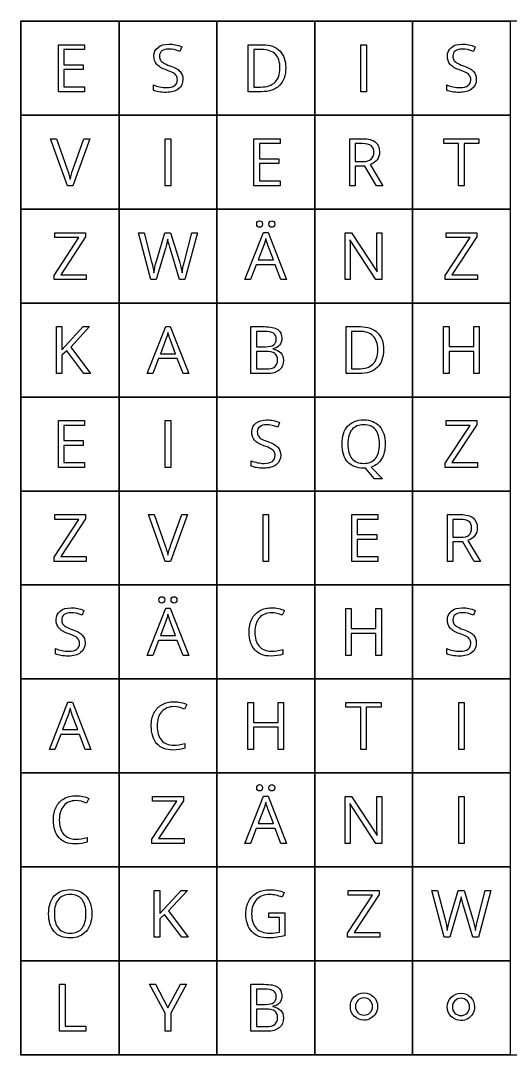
# Model space of a CAD drawing. Header units: millimetres. Extents: x 0 to 183, y 0 to 176.
# Drawn here: x 0 to 83.4, y 0 to 176.2 of the extents above; entities that cross this region are included whole.
import ezdxf

# ---------------------------------------------------------------- set-up
doc = ezdxf.new("R2010")
doc.units = ezdxf.units.MM
doc.layers.get('0').update_dxf_attribs({"linetype": 'CONTINUOUS'})

msp = doc.modelspace()

# ---------------------------------------------------------------- linework, layer by layer
at = {"color": 7}
for points in [[(0, 176.2), (183.460006, 176.2), (183.460006, 0.009995), (0, 0.009995)], [(10.871094, 164.100686), (6.415348, 164.100686), (6.415348, 172.093239), (10.871094, 172.093239), (10.871094, 171.267743), (7.344767, 171.267743), (7.344767, 168.692851), (10.657874, 168.692851), (10.657874, 167.872821), (7.344767, 167.872821), (7.344767, 164.931649), (10.871094, 164.931649)], [(57.948028, 164.100686), (57.948028, 172.093239), (58.877449, 172.093239), (58.877449, 164.100686)], [(44.163758, 168.140698)], [(45.147852, 168.173499)], [(27.62677, 166.227296)], [(77.606774, 166.227296)], [(24.628026, 148.101594), (24.628026, 156.094147), (25.557445, 156.094147), (25.557445, 148.101594)], [(44.191095, 148.101594), (39.73535, 148.101594), (39.73535, 156.094147), (44.191095, 156.094147), (44.191095, 155.268651), (40.664768, 155.268651), (40.664768, 152.693759), (43.977875, 152.693759), (43.977875, 151.873729), (40.664768, 151.873729), (40.664768, 148.932555), (44.191095, 148.932555)], [(75.531983, 148.101594), (74.602565, 148.101594), (74.602565, 155.268651), (72.071262, 155.268651), (72.071262, 156.094147), (78.063283, 156.094147), (78.063283, 155.268651), (75.531983, 155.268651)], [(40.197323, 141.565637)], [(42.280319, 141.565637)], [(11.177255, 132.102499), (5.682746, 132.102499), (5.682746, 132.829593), (9.925273, 139.258624), (5.813959, 139.258624), (5.813959, 140.095051), (11.056977, 140.095051), (11.056977, 139.36796), (6.814451, 132.944398), (11.177255, 132.944398)], [(44.330509, 132.102499), (43.335482, 134.644592), (40.13172, 134.644592), (39.147628, 132.102499), (38.207273, 132.102499), (41.3673, 140.127854), (42.149104, 140.127854), (45.29273, 132.102499)], [(77.81726, 132.102499), (72.322751, 132.102499), (72.322751, 132.829593), (76.565278, 139.258624), (72.453966, 139.258624), (72.453966, 140.095051), (77.696983, 140.095051), (77.696983, 139.36796), (73.454456, 132.944398), (77.81726, 132.944398)], [(11.866119, 116.103404), (10.772684, 116.103404), (7.858681, 119.979412), (7.022204, 119.235917), (7.022204, 116.103404), (6.092785, 116.103404), (6.092785, 124.095959), (7.022204, 124.095959), (7.022204, 120.132482), (10.646939, 124.095959), (11.745841, 124.095959), (8.531144, 120.624501)], [(27.670509, 116.103404), (26.675482, 118.645497), (23.471719, 118.645497), (22.487628, 116.103404), (21.547274, 116.103404), (24.7073, 124.128759), (25.489106, 124.128759), (28.632729, 116.103404)], [(78.107019, 116.103404), (77.177601, 116.103404), (77.177601, 119.864607), (72.967876, 119.864607), (72.967876, 116.103404), (72.038459, 116.103404), (72.038459, 124.095959), (72.967876, 124.095959), (72.967876, 120.695568), (77.177601, 120.695568), (77.177601, 124.095959), (78.107019, 124.095959)], [(60.823761, 120.143417)], [(61.807852, 120.176217)], [(10.871094, 100.104315), (6.415348, 100.104315), (6.415348, 108.096866), (10.871094, 108.096866), (10.871094, 107.271372), (7.344767, 107.271372), (7.344767, 104.696481), (10.657874, 104.696481), (10.657874, 103.87645), (7.344767, 103.87645), (7.344767, 100.935278), (10.871094, 100.935278)], [(24.628026, 100.104315), (24.628026, 108.096866), (25.557445, 108.096866), (25.557445, 100.104315)], [(77.81726, 100.104315), (72.322751, 100.104315), (72.322751, 100.831408), (76.565278, 107.260437), (72.453966, 107.260437), (72.453966, 108.096866), (77.696983, 108.096866), (77.696983, 107.369776), (73.454456, 100.946211), (77.81726, 100.946211)], [(55.717421, 104.111524)], [(62.086678, 104.11153)], [(44.286771, 102.230924)], [(11.177255, 84.10523), (5.682746, 84.10523), (5.682746, 84.832321), (9.925273, 91.261352), (5.813959, 91.261352), (5.813959, 92.097782), (11.056977, 92.097782), (11.056977, 91.370689), (6.814451, 84.947124), (11.177255, 84.947124)], [(41.288025, 84.10523), (41.288025, 92.097782), (42.217446, 92.097782), (42.217446, 84.10523)], [(60.851098, 84.10523), (56.39535, 84.10523), (56.39535, 92.097782), (60.851098, 92.097782), (60.851098, 91.272287), (57.324771, 91.272287), (57.324771, 88.697392), (60.637878, 88.697392), (60.637878, 87.877363), (57.324771, 87.877363), (57.324771, 84.936194), (60.851098, 84.936194)], [(23.537325, 77.569273)], [(25.620318, 77.569273)], [(27.670509, 68.106133), (26.675482, 70.648226), (23.471719, 70.648226), (22.487628, 68.106133), (21.547274, 68.106133), (24.7073, 76.131488), (25.489106, 76.131488), (28.632729, 68.106133)], [(61.447019, 68.106133), (60.517601, 68.106133), (60.517601, 71.867336), (56.307876, 71.867336), (56.307876, 68.106133), (55.378456, 68.106133), (55.378456, 76.098687), (56.307876, 76.098687), (56.307876, 72.698299), (60.517601, 72.698299), (60.517601, 76.098687), (61.447019, 76.098687)], [(42.739561, 75.382529)], [(10.966769, 70.232743)], [(77.606774, 70.232743)], [(11.010507, 52.107049), (10.015481, 54.649139), (6.811717, 54.649139), (5.827627, 52.107049), (4.887273, 52.107049), (8.047299, 60.132403), (8.829105, 60.132403), (11.972729, 52.107049)], [(44.787018, 52.107049), (43.857598, 52.107049), (43.857598, 55.868249), (39.647876, 55.868249), (39.647876, 52.107049), (38.718456, 52.107049), (38.718456, 60.0996), (39.647876, 60.0996), (39.647876, 56.699212), (43.857598, 56.699212), (43.857598, 60.0996), (44.787018, 60.0996)], [(58.87198, 52.107049), (57.942562, 52.107049), (57.942562, 59.274106), (55.411262, 59.274106), (55.411262, 60.0996), (61.40328, 60.0996), (61.40328, 59.274106), (58.87198, 59.274106)], [(74.608031, 52.107049), (74.608031, 60.0996), (75.537449, 60.0996), (75.537449, 52.107049)], [(26.07956, 59.383442)], [(27.837257, 36.107954), (22.342748, 36.107954), (22.342748, 36.835045), (26.585272, 43.264076), (22.47396, 43.264076), (22.47396, 44.100505), (27.71698, 44.100505), (27.71698, 43.373412), (23.474452, 36.94985), (27.837257, 36.94985)], [(44.330509, 36.107954), (43.335482, 38.650044), (40.13172, 38.650044), (39.147628, 36.107954), (38.207273, 36.107954), (41.3673, 44.133309), (42.149104, 44.133309), (45.29273, 36.107954)], [(40.197323, 45.571094)], [(42.280319, 45.571094)], [(74.608031, 36.107954), (74.608031, 44.100505), (75.537449, 44.100505), (75.537449, 36.107954)], [(9.419559, 43.384347)], [(28.526121, 20.108851), (27.432685, 20.108851), (24.518682, 23.984856), (23.682205, 23.241364), (23.682205, 20.108851), (22.752786, 20.108851), (22.752786, 28.101405), (23.682205, 28.101405), (23.682205, 24.137931), (27.306939, 28.101405), (28.405841, 28.101405), (25.191145, 24.629945)], [(61.157257, 20.108851), (55.662748, 20.108851), (55.662748, 20.835944), (59.905276, 27.264975), (55.793963, 27.264975), (55.793963, 28.101405), (61.036981, 28.101405), (61.036981, 27.374312), (56.794456, 20.95075), (61.157257, 20.95075)], [(5.737418, 24.116063)], [(12.106675, 24.116063)], [(6.6231, 4.109748), (6.6231, 12.102303), (7.55252, 12.102303), (7.55252, 4.951644), (11.078846, 4.951644), (11.078846, 4.109748)], [(25.087268, 8.106025), (27.219466, 12.102303), (28.225425, 12.102303), (25.557445, 7.209461), (25.557445, 4.109748), (24.617091, 4.109748), (24.617091, 7.165725), (21.954578, 12.102303), (22.971473, 12.102303)], [(56.152612, 8.314871)], [(57.009255, 8.314871)], [(72.672296, 8.246609)], [(73.528939, 8.246609)]]:
    msp.add_lwpolyline(points, close=True, dxfattribs=at)
at = {"color": 1}
for points in [[(0.1, 176.100006), (16.76, 176.100006), (16.76, 160.100917), (0.1, 160.100917)], [(16.76, 176.100006), (33.42, 176.100006), (33.42, 160.100917), (16.76, 160.100917)], [(33.42, 176.100006), (50.08, 176.100006), (50.08, 160.100917), (33.42, 160.100917)], [(50.079997, 176.100006), (66.739998, 176.100006), (66.739998, 160.100917), (50.079997, 160.100917)], [(66.739998, 176.100006), (83.399998, 176.100006), (83.399998, 160.100917), (66.739998, 160.100917)], [(0.1, 160.100917), (16.76, 160.100917), (16.76, 144.101829), (0.1, 144.101829)], [(16.76, 160.100917), (33.42, 160.100917), (33.42, 144.101829), (16.76, 144.101829)], [(33.42, 160.100917), (50.08, 160.100917), (50.08, 144.101829), (33.42, 144.101829)], [(50.079997, 160.100917), (66.739998, 160.100917), (66.739998, 144.101829), (50.079997, 144.101829)], [(66.739998, 160.100917), (83.399998, 160.100917), (83.399998, 144.101829), (66.739998, 144.101829)], [(0.1, 144.101832), (16.76, 144.101832), (16.76, 128.102743), (0.1, 128.102743)], [(16.76, 144.101832), (33.42, 144.101832), (33.42, 128.102743), (16.76, 128.102743)], [(33.42, 144.101832), (50.08, 144.101832), (50.08, 128.102743), (33.42, 128.102743)], [(50.079997, 144.101832), (66.739998, 144.101832), (66.739998, 128.102743), (50.079997, 128.102743)], [(66.739998, 144.101832), (83.399998, 144.101832), (83.399998, 128.102743), (66.739998, 128.102743)], [(0.1, 128.102743), (16.76, 128.102743), (16.76, 112.103656), (0.1, 112.103656)], [(16.76, 128.102743), (33.42, 128.102743), (33.42, 112.103656), (16.76, 112.103656)], [(33.42, 128.102743), (50.08, 128.102743), (50.08, 112.103656), (33.42, 112.103656)], [(50.079997, 128.102743), (66.739998, 128.102743), (66.739998, 112.103656), (50.079997, 112.103656)], [(66.739998, 128.102743), (83.399998, 128.102743), (83.399998, 112.103656), (66.739998, 112.103656)], [(0.1, 112.103656), (16.76, 112.103656), (16.76, 96.104566), (0.1, 96.104566)], [(16.76, 112.103656), (33.42, 112.103656), (33.42, 96.104566), (16.76, 96.104566)], [(33.42, 112.103656), (50.08, 112.103656), (50.08, 96.104566), (33.42, 96.104566)], [(50.079997, 112.103656), (66.739998, 112.103656), (66.739998, 96.104566), (50.079997, 96.104566)], [(66.739998, 112.103656), (83.399998, 112.103656), (83.399998, 96.104566), (66.739998, 96.104566)], [(0.1, 96.104566), (16.76, 96.104566), (16.76, 80.105476), (0.1, 80.105476)], [(16.76, 96.104566), (33.42, 96.104566), (33.42, 80.105476), (16.76, 80.105476)], [(33.42, 96.104566), (50.08, 96.104566), (50.08, 80.105476), (33.42, 80.105476)], [(50.079997, 96.104566), (66.739998, 96.104566), (66.739998, 80.105476), (50.079997, 80.105476)], [(66.739998, 96.104566), (83.399998, 96.104566), (83.399998, 80.105476), (66.739998, 80.105476)], [(0.1, 80.105471), (16.76, 80.105471), (16.76, 64.106384), (0.1, 64.106384)], [(16.76, 80.105471), (33.42, 80.105471), (33.42, 64.106384), (16.76, 64.106384)], [(33.42, 80.105471), (50.08, 80.105471), (50.08, 64.106384), (33.42, 64.106384)], [(50.079997, 80.105471), (66.739998, 80.105471), (66.739998, 64.106384), (50.079997, 64.106384)], [(66.739998, 80.105471), (83.399998, 80.105471), (83.399998, 64.106384), (66.739998, 64.106384)], [(0.1, 64.10639), (16.76, 64.10639), (16.76, 48.107303), (0.1, 48.107303)], [(16.76, 64.10639), (33.42, 64.10639), (33.42, 48.107303), (16.76, 48.107303)], [(33.42, 64.10639), (50.08, 64.10639), (50.08, 48.107303), (33.42, 48.107303)], [(50.079997, 64.10639), (66.739998, 64.10639), (66.739998, 48.107303), (50.079997, 48.107303)], [(66.739998, 64.10639), (83.399998, 64.10639), (83.399998, 48.107303), (66.739998, 48.107303)], [(0.1, 48.107308), (16.76, 48.107308), (16.76, 32.108218), (0.1, 32.108218)], [(16.76, 48.107308), (33.42, 48.107308), (33.42, 32.108218), (16.76, 32.108218)], [(33.42, 48.107308), (50.08, 48.107308), (50.08, 32.108218), (33.42, 32.108218)], [(50.079997, 48.107308), (66.739998, 48.107308), (66.739998, 32.108218), (50.079997, 32.108218)], [(66.739998, 48.107308), (83.399998, 48.107308), (83.399998, 32.108218), (66.739998, 32.108218)], [(0.1, 32.108213), (16.76, 32.108213), (16.76, 16.109126), (0.1, 16.109126)], [(16.76, 32.108213), (33.42, 32.108213), (33.42, 16.109126), (16.76, 16.109126)], [(33.42, 32.108213), (50.08, 32.108213), (50.08, 16.109126), (33.42, 16.109126)], [(50.079997, 32.108213), (66.739998, 32.108213), (66.739998, 16.109126), (50.079997, 16.109126)], [(66.739998, 32.108213), (83.399998, 32.108213), (83.399998, 16.109126), (66.739998, 16.109126)], [(0.1, 16.109131), (16.76, 16.109131), (16.76, 0.110042), (0.1, 0.110042)], [(16.76, 16.109131), (33.42, 16.109131), (33.42, 0.110042), (16.76, 0.110042)], [(33.42, 16.109131), (50.08, 16.109131), (50.08, 0.110042), (33.42, 0.110042)], [(50.079997, 16.109131), (66.739998, 16.109131), (66.739998, 0.110042), (50.079997, 0.110042)], [(66.739998, 16.109131), (83.399998, 16.109131), (83.399998, 0.110042), (66.739998, 0.110042)]]:
    msp.add_lwpolyline(points, close=True, dxfattribs=at)
at = {"color": 7}
for points in [[(27.424483, 171.770695), (27.134725, 170.961599)], [(40.981865, 164.100686), (38.76766, 164.100686), (38.76766, 172.093239), (41.21695, 172.093239)], [(41.047472, 171.289611), (39.697078, 171.289611), (39.697078, 164.904315), (40.828783, 164.904315)], [(77.404489, 171.770695), (77.114731, 170.961599)], [(22.596971, 164.357629), (22.596971, 165.254194)], [(72.576976, 164.357629), (72.576976, 165.254194)], [(10.76175, 156.094147), (11.762243, 156.094147), (8.881043, 148.101594), (7.962558, 148.101594), (5.097759, 156.094147), (6.08185, 156.094147), (7.91882, 150.922495)], [(8.935714, 150.955296), (10.76175, 156.094147)], [(56.977605, 151.425446), (56.977605, 148.101594), (56.048188, 148.101594), (56.048188, 156.094147), (58.240523, 156.094147)], [(58.185852, 155.279584), (56.977605, 155.279584), (56.977605, 152.223608)], [(56.977605, 152.223608), (58.251455, 152.223608)], [(59.508906, 151.693323), (61.679373, 148.101594), (60.580471, 148.101594), (58.645092, 151.425446), (56.977605, 151.425446)], [(24.663562, 137.421756), (23.099951, 132.102499), (22.181466, 132.102499), (20.054736, 140.095051), (21.038827, 140.095051), (22.301744, 135.158476)], [(23.12182, 135.235012), (24.554219, 140.095051), (25.53831, 140.095051), (27.041782, 135.191277)], [(27.878259, 135.169409), (29.13571, 140.095051), (30.119799, 140.095051), (27.982135, 132.102499)], [(56.146597, 136.645461), (56.146597, 132.102499), (55.288246, 132.102499), (55.288246, 140.095051), (56.337946, 140.095051), (60.695282, 133.414547), (60.73902, 133.414547)], [(60.662479, 135.508353), (60.662479, 140.095051), (61.531759, 140.095051), (61.531759, 132.102499)], [(27.982135, 132.102499), (27.06365, 132.102499), (25.450835, 137.454557)], [(41.400103, 137.957509), (40.459747, 135.481022), (43.045721, 135.481022)], [(43.045721, 135.481022), (42.116304, 137.957509)], [(61.531759, 132.102499), (60.471129, 132.102499), (56.102856, 138.81034), (56.05912, 138.81034)], [(39.221434, 124.095959), (41.479377, 124.095959)], [(42.009692, 116.103404), (39.221434, 116.103404), (39.221434, 124.095959)], [(57.641868, 116.103404), (55.42766, 116.103404), (55.42766, 124.095959), (57.876953, 124.095959)], [(24.740103, 121.958416), (23.799749, 119.481927), (26.385722, 119.481927)], [(26.385722, 119.481927), (25.456303, 121.958416)], [(41.517649, 123.292329), (40.150854, 123.292329), (40.150854, 120.6737)], [(57.707472, 123.292329), (56.357081, 123.292329), (56.357081, 116.907034), (57.488786, 116.907034)], [(40.150854, 120.6737), (41.681662, 120.6737)], [(40.150854, 119.886475), (40.150854, 116.896101), (41.818343, 116.896101)], [(41.741802, 119.886475), (40.150854, 119.886475)], [(42.939113, 120.345691), (42.939113, 120.291023)], [(44.084483, 107.774324), (43.794725, 106.965225)], [(39.25697, 100.361257), (39.25697, 101.257824)], [(59.724859, 100.180851), (61.627435, 98.201847), (60.277044, 98.201847), (58.7189, 100.005911), (58.418206, 99.994984)], [(27.42175, 92.097782), (28.422243, 92.097782), (25.541044, 84.10523), (24.622559, 84.10523), (21.75776, 92.097782), (22.741851, 92.097782), (24.578821, 86.926128)], [(25.595715, 86.958931), (27.42175, 92.097782)], [(73.637606, 87.429082), (73.637606, 84.10523), (72.708185, 84.10523), (72.708185, 92.097782), (74.900523, 92.097782)], [(74.845852, 91.28322), (73.637606, 91.28322), (73.637606, 88.227243)], [(73.637606, 88.227243), (74.911458, 88.227243)], [(76.168909, 87.696957), (78.339376, 84.10523), (77.240474, 84.10523), (75.305095, 87.429082), (73.637606, 87.429082)], [(10.764483, 75.776142), (10.474723, 74.967049)], [(77.404489, 75.776142), (77.114731, 74.967049)], [(44.948298, 75.754274), (44.554661, 74.956113)], [(24.740103, 73.961142), (23.799749, 71.484656), (26.385722, 71.484656)], [(26.385722, 71.484656), (25.456303, 73.961142)], [(5.93697, 68.363075), (5.93697, 69.259642)], [(44.636669, 69.122972), (44.636669, 68.308409)], [(72.576976, 68.363075), (72.576976, 69.259642)], [(28.2883, 59.75519), (27.894661, 58.957026)], [(8.080102, 57.962058), (7.139748, 55.485569), (9.725721, 55.485569)], [(9.725721, 55.485569), (8.796301, 57.962058)], [(27.976669, 53.123885), (27.976669, 52.30932)], [(56.146597, 40.650916), (56.146597, 36.107954), (55.288246, 36.107954), (55.288246, 44.100505), (56.337946, 44.100505), (60.695282, 37.420001), (60.73902, 37.420001)], [(60.662479, 39.513811), (60.662479, 44.100505), (61.531759, 44.100505), (61.531759, 36.107954)], [(11.628297, 43.756095), (11.234661, 42.957934)], [(61.531759, 36.107954), (60.471129, 36.107954), (56.102856, 42.815792), (56.05912, 42.815792)], [(41.400103, 41.962963), (40.459747, 39.486474), (43.045721, 39.486474)], [(43.045721, 39.486474), (42.116304, 41.962963)], [(11.316668, 37.12479), (11.316668, 36.310228)], [(44.885427, 27.746059), (44.524591, 26.926031)], [(74.643567, 25.428108), (73.079954, 20.108851), (72.161471, 20.108851), (70.03474, 28.101405), (71.018831, 28.101405), (72.281748, 23.164828)], [(73.101824, 23.241364), (74.534223, 28.101405), (75.518314, 28.101405), (77.021788, 23.197628)], [(77.858265, 23.175761), (79.115714, 28.101405), (80.099805, 28.101405), (77.962141, 20.108851)], [(77.962141, 20.108851), (77.043656, 20.108851), (75.43084, 25.460909)], [(42.288518, 24.296469), (45.005704, 24.296469), (45.005704, 20.409529)], [(44.076284, 21.005415), (44.076284, 23.465506), (42.288518, 23.465506), (42.288518, 24.296469)], [(39.221434, 12.102303), (41.479377, 12.102303)], [(42.009692, 4.109748), (39.221434, 4.109748), (39.221434, 12.102303)], [(41.517649, 11.298673), (40.150854, 11.298673), (40.150854, 8.680044)], [(40.150854, 8.680044), (41.681662, 8.680044)], [(40.150854, 7.892819), (40.150854, 4.902445), (41.818343, 4.902445)], [(41.741802, 7.892819), (40.150854, 7.892819)], [(42.939113, 8.352035), (42.939113, 8.297364)]]:
    msp.add_lwpolyline(points, dxfattribs=at)
for points in [[(22.700848, 170.190771), (22.700848, 170.806704), (22.932291, 171.2969), (23.395178, 171.661357)], [(23.395178, 171.661357), (23.858066, 172.025815), (24.470389, 172.208043), (25.232148, 172.208043)], [(24.056706, 171.060002), (23.779703, 170.848617), (23.641201, 170.555229), (23.641201, 170.179838)], [(25.21028, 171.37708), (24.718234, 171.37708), (24.33371, 171.271388), (24.056706, 171.060002)], [(27.134725, 170.961599), (26.475019, 171.238587), (25.833537, 171.37708), (25.21028, 171.37708)], [(25.232148, 172.208043), (26.026711, 172.208043), (26.757489, 172.06226), (27.424483, 171.770695)], [(43.376488, 170.496916), (42.855283, 171.025379), (42.078944, 171.289611), (41.047472, 171.289611)], [(41.21695, 172.093239), (42.459822, 172.093239), (43.42569, 171.748827), (44.114556, 171.060002)], [(44.114556, 171.060002), (44.80342, 170.371178), (45.147852, 169.40901), (45.147852, 168.173499)], [(72.680851, 170.190771), (72.680851, 170.806704), (72.912295, 171.2969), (73.375184, 171.661357)], [(73.375184, 171.661357), (73.838071, 172.025815), (74.450393, 172.208043), (75.212152, 172.208043)], [(74.036711, 171.060002), (73.759706, 170.848617), (73.621204, 170.555229), (73.621204, 170.179838)], [(75.190284, 171.37708), (74.698238, 171.37708), (74.313714, 171.271388), (74.036711, 171.060002)], [(77.114731, 170.961599), (76.455024, 171.238587), (75.813542, 171.37708), (75.190284, 171.37708)], [(75.212152, 172.208043), (76.006715, 172.208043), (76.737494, 172.06226), (77.404489, 171.770695)], [(23.176491, 168.76392), (22.859396, 169.128378), (22.700848, 169.603995), (22.700848, 170.190771)], [(23.641201, 170.179838), (23.641201, 169.90285), (23.692228, 169.675064), (23.794282, 169.49648)], [(23.794282, 169.49648), (23.896336, 169.32154), (24.06764, 169.159357), (24.308196, 169.009929)], [(44.163758, 168.140698), (44.163758, 169.183046), (43.901334, 169.968452), (43.376488, 170.496916)], [(73.156495, 168.76392), (72.839399, 169.128378), (72.680851, 169.603995), (72.680851, 170.190771)], [(73.621204, 170.179838), (73.621204, 169.90285), (73.672232, 169.675064), (73.774287, 169.49648)], [(73.774287, 169.49648), (73.876342, 169.32154), (74.047646, 169.159357), (74.2882, 169.009929)], [(24.772906, 167.818153), (24.02937, 168.084207), (23.497232, 168.399463), (23.176491, 168.76392)], [(24.308196, 169.009929), (24.552396, 168.864146), (24.924164, 168.701962), (25.423499, 168.523378)], [(25.959282, 167.309735), (25.700503, 167.459162), (25.305044, 167.628635), (24.772906, 167.818153)], [(25.423499, 168.523378), (26.261799, 168.224523), (26.837674, 167.9038), (27.151126, 167.56121)], [(27.151126, 167.56121), (27.468222, 167.21862), (27.62677, 166.773982), (27.62677, 166.227296)], [(43.32728, 165.718878), (43.884932, 166.265564), (44.163758, 167.072837), (44.163758, 168.140698)], [(45.147852, 168.173499), (45.147852, 166.854163), (44.78884, 165.844615), (44.070818, 165.144857)], [(74.752909, 167.818153), (74.009373, 168.084207), (73.477236, 168.399463), (73.156495, 168.76392)], [(74.2882, 169.009929), (74.5324, 168.864146), (74.904168, 168.701962), (75.403504, 168.523378)], [(75.939288, 167.309735), (75.680507, 167.459162), (75.285048, 167.628635), (74.752909, 167.818153)], [(75.403504, 168.523378), (76.241804, 168.224523), (76.817679, 167.9038), (77.13113, 167.56121)], [(77.13113, 167.56121), (77.448226, 167.21862), (77.606774, 166.773982), (77.606774, 166.227296)], [(26.516936, 166.817717), (26.407591, 166.996301), (26.221707, 167.160307), (25.959282, 167.309735)], [(26.21624, 165.155791), (26.52969, 165.392688), (26.686415, 165.7207), (26.686415, 166.139826)], [(26.686415, 166.139826), (26.686415, 166.416814), (26.629922, 166.642777), (26.516936, 166.817717)], [(27.62677, 166.227296), (27.62677, 165.523893), (27.371635, 164.975384), (26.861365, 164.58177)], [(40.828783, 164.904315), (41.936796, 164.904315), (42.769629, 165.175836), (43.32728, 165.718878)], [(76.496939, 166.817717), (76.387594, 166.996301), (76.20171, 167.160307), (75.939288, 167.309735)], [(76.196246, 165.155791), (76.509696, 165.392688), (76.666421, 165.7207), (76.666421, 166.139826)], [(76.666421, 166.139826), (76.666421, 166.416814), (76.609927, 166.642777), (76.496939, 166.817717)], [(77.606774, 166.227296), (77.606774, 165.523893), (77.35164, 164.975384), (76.841371, 164.58177)], [(22.596971, 165.254194), (22.925002, 165.115701), (23.28219, 165.006363), (23.668537, 164.926183)], [(24.78384, 163.991349), (23.836197, 163.991349), (23.107241, 164.113442), (22.596971, 164.357629)], [(23.668537, 164.926183), (24.054884, 164.846002), (24.437586, 164.805912), (24.816643, 164.805912)], [(26.861365, 164.58177), (26.351096, 164.188156), (25.658588, 163.991349), (24.78384, 163.991349)], [(24.816643, 164.805912), (25.436256, 164.805912), (25.902788, 164.922538), (26.21624, 165.155791)], [(44.070818, 165.144857), (43.356441, 164.448743), (42.32679, 164.100686), (40.981865, 164.100686)], [(72.576976, 165.254194), (72.905006, 165.115701), (73.262195, 165.006363), (73.648544, 164.926183)], [(74.763844, 163.991349), (73.8162, 163.991349), (73.087244, 164.113442), (72.576976, 164.357629)], [(73.648544, 164.926183), (74.03489, 164.846002), (74.417591, 164.805912), (74.796647, 164.805912)], [(76.841371, 164.58177), (76.331101, 164.188156), (75.638592, 163.991349), (74.763844, 163.991349)], [(74.796647, 164.805912), (75.416261, 164.805912), (75.882794, 164.922538), (76.196246, 165.155791)], [(59.683856, 154.929705), (59.37405, 155.162958), (58.874716, 155.279584), (58.185852, 155.279584)], [(58.240523, 156.094147), (59.220968, 156.094147), (59.944457, 155.906451), (60.41099, 155.53106)], [(60.41099, 155.53106), (60.881167, 155.155669), (61.116255, 154.59076), (61.116255, 153.836333)], [(61.116255, 153.836333), (61.116255, 152.779406), (60.580472, 152.065069), (59.508906, 151.693323)], [(60.154034, 153.787131), (60.154034, 154.315594), (59.997308, 154.696453), (59.683856, 154.929705)], [(59.694792, 152.611756), (60.000953, 152.874165), (60.154034, 153.265957), (60.154034, 153.787131)], [(58.251455, 152.223608), (58.907518, 152.223608), (59.38863, 152.352991), (59.694792, 152.611756)], [(7.91882, 150.922495), (8.130217, 150.328429), (8.297877, 149.750764), (8.4218, 149.1895)], [(8.4218, 149.1895), (8.553012, 149.779921), (8.724317, 150.36852), (8.935714, 150.955296)], [(40.197323, 141.565637), (40.197323, 141.755156), (40.244705, 141.891828), (40.33947, 141.975654)], [(40.33947, 141.155625), (40.244705, 141.246739), (40.197323, 141.383409), (40.197323, 141.565637)], [(40.33947, 141.975654), (40.437881, 142.059479), (40.554515, 142.101392), (40.689371, 142.101392)], [(40.689371, 141.024418), (40.554515, 141.024418), (40.437881, 141.068154), (40.33947, 141.155625)], [(40.689371, 142.101392), (40.827872, 142.101392), (40.946328, 142.059479), (41.044738, 141.975654)], [(41.044738, 141.155625), (40.946328, 141.068154), (40.827872, 141.024418), (40.689371, 141.024418)], [(41.044738, 141.975654), (41.14679, 141.891828), (41.197816, 141.755156), (41.197816, 141.565637)], [(41.197816, 141.565637), (41.197816, 141.383409), (41.14679, 141.246739), (41.044738, 141.155625)], [(42.280319, 141.565637), (42.280319, 141.755156), (42.3277, 141.891828), (42.422464, 141.975654)], [(42.422464, 141.155625), (42.3277, 141.246739), (42.280319, 141.383409), (42.280319, 141.565637)], [(42.422464, 141.975654), (42.520873, 142.059479), (42.637506, 142.101392), (42.772364, 142.101392)], [(42.772364, 141.024418), (42.637506, 141.024418), (42.520873, 141.068154), (42.422464, 141.155625)], [(42.772364, 142.101392), (42.907221, 142.101392), (43.023854, 142.059479), (43.122263, 141.975654)], [(43.122263, 141.155625), (43.023854, 141.068154), (42.907221, 141.024418), (42.772364, 141.024418)], [(43.122263, 141.975654), (43.224316, 141.891828), (43.275343, 141.755156), (43.275343, 141.565637)], [(43.275343, 141.565637), (43.275343, 141.383409), (43.224316, 141.246739), (43.122263, 141.155625)], [(25.046265, 139.001681), (24.966079, 138.520597), (24.838512, 137.993955), (24.663562, 137.421756)], [(25.193878, 138.351124), (25.099114, 138.711936), (25.049909, 138.928789), (25.046265, 139.001681)], [(25.450835, 137.454557), (25.374295, 137.691456), (25.288642, 137.990312), (25.193878, 138.351124)], [(41.744535, 139.111018), (41.66435, 138.761138), (41.54954, 138.376635), (41.400103, 137.957509)], [(42.116304, 137.957509), (41.996026, 138.270943), (41.872103, 138.655446), (41.744535, 139.111018)], [(56.05912, 138.81034), (56.117438, 138.023113), (56.146597, 137.301487), (56.146597, 136.645461)], [(22.301744, 135.158476), (22.476693, 134.466007), (22.604261, 133.839139), (22.684446, 133.277873)], [(22.684446, 133.277873), (22.782855, 133.944833), (22.928646, 134.597213), (23.12182, 135.235012)], [(27.041782, 135.191277), (27.216731, 134.626368), (27.364345, 133.988567), (27.484623, 133.277873)], [(27.484623, 133.277873), (27.553873, 133.795404), (27.685085, 134.425916), (27.878259, 135.169409)], [(60.689815, 134.360316), (60.664303, 134.896067), (60.65519, 135.278746), (60.662479, 135.508353)], [(60.73902, 133.414547), (60.731735, 133.51295), (60.715334, 133.828207), (60.689815, 134.360316)], [(41.479377, 124.095959), (42.540007, 124.095959), (43.307234, 123.937419), (43.781057, 123.620341)], [(43.781057, 123.620341), (44.254879, 123.303263), (44.491791, 122.802134), (44.491791, 122.116955)], [(57.876953, 124.095959), (59.119825, 124.095959), (60.085692, 123.751546), (60.774556, 123.062721)], [(25.084535, 123.111923), (25.00435, 122.762043), (24.889539, 122.377541), (24.740103, 121.958416)], [(25.456303, 121.958416), (25.336025, 122.271849), (25.212102, 122.656351), (25.084535, 123.111923)], [(43.048454, 122.991654), (42.727714, 123.192104), (42.217446, 123.292329), (41.517649, 123.292329)], [(43.529567, 122.024017), (43.529567, 122.472301), (43.369196, 122.794846), (43.048454, 122.991654)], [(43.097662, 120.979847), (43.385599, 121.187587), (43.529567, 121.535644), (43.529567, 122.024017)], [(44.491791, 122.116955), (44.491791, 121.64316), (44.358756, 121.251369), (44.092686, 120.94158)], [(60.036488, 122.499635), (59.515283, 123.028098), (58.738945, 123.292329), (57.707472, 123.292329)], [(60.823761, 120.143417), (60.823761, 121.185764), (60.561336, 121.97117), (60.036488, 122.499635)], [(60.774556, 123.062721), (61.46342, 122.373896), (61.807852, 121.411728), (61.807852, 120.176217)], [(41.681662, 120.6737), (42.337723, 120.6737), (42.809723, 120.775749), (43.097662, 120.979847)], [(43.261674, 119.536595), (42.93, 119.769848), (42.423375, 119.886475), (41.741802, 119.886475)], [(44.092686, 120.94158), (43.830261, 120.635434), (43.445737, 120.436805), (42.939113, 120.345691)], [(42.939113, 120.291023), (44.152824, 120.083283), (44.759679, 119.445482), (44.759679, 118.37762)], [(59.987283, 117.721596), (60.544935, 118.268281), (60.823761, 119.075555), (60.823761, 120.143417)], [(61.807852, 120.176217), (61.807852, 118.856882), (61.448842, 117.847334), (60.730821, 117.147574)], [(43.764655, 118.44322), (43.764655, 118.938884), (43.596995, 119.303342), (43.261674, 119.536595)], [(43.272609, 117.267846), (43.60064, 117.519322), (43.764655, 117.911113), (43.764655, 118.44322)], [(44.759679, 118.37762), (44.759679, 117.663283), (44.517302, 117.105664), (44.032548, 116.70476)], [(41.818343, 116.896101), (42.463468, 116.896101), (42.948223, 117.020016), (43.272609, 117.267846)], [(44.032548, 116.70476), (43.551437, 116.303856), (42.877152, 116.103404), (42.009692, 116.103404)], [(57.488786, 116.907034), (58.596799, 116.907034), (59.429631, 117.178554), (59.987283, 117.721596)], [(60.730821, 117.147574), (60.016442, 116.451461), (58.986791, 116.103404), (57.641868, 116.103404)], [(39.360845, 106.194401), (39.360845, 106.810334), (39.59229, 107.300529), (40.055178, 107.664987)], [(40.055178, 107.664987), (40.518065, 108.029444), (41.130388, 108.211672), (41.892149, 108.211672)], [(41.892149, 108.211672), (42.68671, 108.211672), (43.417488, 108.065889), (44.084483, 107.774324)], [(55.695554, 107.145639), (56.337034, 107.863621), (57.248229, 108.222612), (58.429139, 108.222612)], [(58.429139, 108.222612), (59.577245, 108.222612), (60.473862, 107.858155), (61.118988, 107.12924)], [(39.836492, 104.767548), (39.519394, 105.132007), (39.360845, 105.607624), (39.360845, 106.194401)], [(40.716705, 107.063629), (40.439702, 106.852246), (40.301201, 106.558859), (40.301201, 106.183466)], [(40.301201, 106.183466), (40.301201, 105.906477), (40.352228, 105.678691), (40.454281, 105.500108)], [(41.870278, 107.380708), (41.378232, 107.380708), (40.993708, 107.275015), (40.716705, 107.063629)], [(43.794725, 106.965225), (43.135018, 107.242214), (42.493536, 107.380708), (41.870278, 107.380708)], [(54.73333, 104.122465), (54.73333, 105.423578), (55.054071, 106.431303), (55.695554, 107.145639)], [(56.406285, 106.549747), (55.947043, 105.992127), (55.717421, 105.179386), (55.717421, 104.111524)], [(58.429139, 107.391643), (57.543457, 107.391643), (56.869172, 107.111011), (56.406285, 106.549747)], [(60.424658, 106.555213), (59.976348, 107.112833), (59.311175, 107.391643), (58.429139, 107.391643)], [(61.102587, 104.111524), (61.102587, 105.186675), (60.87661, 106.001238), (60.424658, 106.555213)], [(61.118988, 107.12924), (61.764115, 106.400324), (62.086678, 105.39442), (62.086678, 104.11153)], [(41.432906, 103.821782), (40.68937, 104.087836), (40.157232, 104.403092), (39.836492, 104.767548)], [(40.454281, 105.500108), (40.556336, 105.325169), (40.727641, 105.162986), (40.968197, 105.013558)], [(40.968197, 105.013558), (41.212397, 104.867776), (41.584165, 104.705593), (42.083501, 104.527008)], [(42.083501, 104.527008), (42.921799, 104.228152), (43.497675, 103.907429), (43.811126, 103.56484)], [(55.690087, 101.071957), (55.052249, 101.793581), (54.73333, 102.810417), (54.73333, 104.122465)], [(55.717421, 104.111524), (55.717421, 103.029086), (55.947043, 102.207234), (56.406285, 101.64597)], [(60.424658, 101.64597), (60.87661, 102.20359), (61.102587, 103.025442), (61.102587, 104.111524)], [(62.086678, 104.111524), (62.086678, 103.087398), (61.880748, 102.23639), (61.468889, 101.558499)], [(42.619282, 103.313364), (42.360502, 103.46279), (41.965043, 103.632263), (41.432906, 103.821782)], [(43.176933, 102.821347), (43.067592, 102.999931), (42.881708, 103.163936), (42.619282, 103.313364)], [(43.346415, 102.143456), (43.346415, 102.420443), (43.289921, 102.646407), (43.176933, 102.821347)], [(44.286771, 102.230924), (44.286771, 101.527521), (44.031636, 100.979012), (43.521365, 100.585399)], [(43.811126, 103.56484), (44.128223, 103.222248), (44.286771, 102.77761), (44.286771, 102.230924)], [(39.25697, 101.257824), (39.585002, 101.11933), (39.942191, 101.009993), (40.328538, 100.929812)], [(40.328538, 100.929812), (40.714884, 100.849631), (41.097585, 100.80954), (41.476642, 100.80954)], [(43.521365, 100.585399), (43.011097, 100.191785), (42.318589, 99.994978), (41.443841, 99.994978)], [(41.476642, 100.80954), (42.096255, 100.80954), (42.562788, 100.926167), (42.87624, 101.15942)], [(42.87624, 101.15942), (43.18969, 101.396317), (43.346415, 101.724329), (43.346415, 102.143456)], [(58.418206, 99.994984), (57.240941, 99.994984), (56.331568, 100.353975), (55.690087, 101.071957)], [(56.406285, 101.64597), (56.869172, 101.08835), (57.539812, 100.80954), (58.418206, 100.80954)], [(58.418206, 100.80954), (59.303886, 100.80954), (59.972704, 101.08835), (60.424658, 101.64597)], [(61.468889, 101.558499), (61.057028, 100.880608), (60.475685, 100.421392), (59.724859, 100.180851)], [(41.443841, 99.994978), (40.496199, 99.994978), (39.767242, 100.117071), (39.25697, 100.361257)], [(74.900523, 92.097782), (75.88097, 92.097782), (76.604459, 91.910087), (77.07099, 91.534696)], [(76.343857, 90.93334), (76.034051, 91.166593), (75.534716, 91.28322), (74.845852, 91.28322)], [(76.814034, 89.790766), (76.814034, 90.319229), (76.657308, 90.700087), (76.343857, 90.93334)], [(77.07099, 91.534696), (77.541169, 91.159303), (77.776258, 90.594394), (77.776258, 89.839968)], [(74.911458, 88.227243), (75.567519, 88.227243), (76.04863, 88.356625), (76.354792, 88.615389)], [(77.776258, 89.839968), (77.776258, 88.783041), (77.240475, 88.068704), (76.168909, 87.696957)], [(76.354792, 88.615389), (76.660954, 88.877799), (76.814034, 89.269592), (76.814034, 89.790766)], [(24.578821, 86.926128), (24.790218, 86.332064), (24.957879, 85.754399), (25.081801, 85.193134)], [(25.081801, 85.193134), (25.213013, 85.783555), (25.384318, 86.372154), (25.595715, 86.958931)], [(23.537325, 77.569273), (23.537325, 77.758793), (23.584707, 77.895464), (23.679471, 77.979287)], [(23.679471, 77.159259), (23.584707, 77.250374), (23.537325, 77.387046), (23.537325, 77.569273)], [(23.679471, 77.979287), (23.77788, 78.063113), (23.894513, 78.105025), (24.02937, 78.105025)], [(24.02937, 78.105025), (24.167872, 78.105025), (24.286328, 78.063113), (24.384737, 77.979287)], [(24.384737, 77.979287), (24.486791, 77.895464), (24.537818, 77.758793), (24.537818, 77.569273)], [(24.537818, 77.569273), (24.537818, 77.387046), (24.486791, 77.250374), (24.384737, 77.159259)], [(25.620318, 77.569273), (25.620318, 77.758793), (25.6677, 77.895464), (25.762464, 77.979287)], [(25.762464, 77.159259), (25.6677, 77.250374), (25.620318, 77.387046), (25.620318, 77.569273)], [(25.762464, 77.979287), (25.860873, 78.063113), (25.977506, 78.105025), (26.112363, 78.105025)], [(26.112363, 78.105025), (26.24722, 78.105025), (26.363853, 78.063113), (26.462262, 77.979287)], [(26.462262, 77.979287), (26.564317, 77.895464), (26.615345, 77.758793), (26.615345, 77.569273)], [(26.615345, 77.569273), (26.615345, 77.387046), (26.564317, 77.250374), (26.462262, 77.159259)], [(6.735177, 75.666805), (7.198065, 76.031262), (7.810388, 76.21349), (8.572147, 76.21349)], [(8.572147, 76.21349), (9.36671, 76.21349), (10.097488, 76.067707), (10.764483, 75.776142)], [(24.02937, 77.028052), (23.894513, 77.028052), (23.77788, 77.071788), (23.679471, 77.159259)], [(24.384737, 77.159259), (24.286328, 77.071788), (24.167872, 77.028052), (24.02937, 77.028052)], [(26.112363, 77.028052), (25.977506, 77.028052), (25.860873, 77.071788), (25.762464, 77.159259)], [(26.462262, 77.159259), (26.363853, 77.071788), (26.24722, 77.028052), (26.112363, 77.028052)], [(40.694838, 75.710541), (41.278002, 76.04584), (41.963221, 76.21349), (42.750494, 76.21349)], [(42.750494, 76.21349), (43.588794, 76.21349), (44.321396, 76.060418), (44.948298, 75.754274)], [(73.375184, 75.666805), (73.838071, 76.031262), (74.450393, 76.21349), (75.212152, 76.21349)], [(75.212152, 76.21349), (76.006715, 76.21349), (76.737494, 76.067707), (77.404489, 75.776142)], [(6.040846, 74.196219), (6.040846, 74.812152), (6.27229, 75.302347), (6.735177, 75.666805)], [(6.51649, 72.769369), (6.199394, 73.133826), (6.040846, 73.609442), (6.040846, 74.196219)], [(7.396705, 75.06545), (7.119702, 74.854065), (6.9812, 74.560678), (6.9812, 74.185287)], [(6.9812, 74.185287), (6.9812, 73.908298), (7.032227, 73.680511), (7.134281, 73.501926)], [(8.550279, 75.382529), (8.058233, 75.382529), (7.673709, 75.276836), (7.396705, 75.06545)], [(10.474723, 74.967049), (9.815018, 75.244036), (9.173536, 75.382529), (8.550279, 75.382529)], [(25.084535, 75.114652), (25.00435, 74.764774), (24.889539, 74.380271), (24.740103, 73.961142)], [(25.456303, 73.961142), (25.336025, 74.274577), (25.212102, 74.65908), (25.084535, 75.114652)], [(38.901605, 72.113345), (38.901605, 72.93702), (39.054685, 73.658645), (39.360845, 74.278222)], [(39.360845, 74.278222), (39.670653, 74.8978), (40.115317, 75.37524), (40.694838, 75.710541)], [(40.656566, 74.502361), (40.149941, 73.919231), (39.896629, 73.119248), (39.896629, 72.10241)], [(42.739561, 75.382529), (41.861169, 75.382529), (41.166837, 75.08914), (40.656566, 74.502361)], [(44.554661, 74.956113), (43.949626, 75.24039), (43.344593, 75.382529), (42.739561, 75.382529)], [(72.680851, 74.196219), (72.680851, 74.812152), (72.912295, 75.302347), (73.375184, 75.666805)], [(73.156495, 72.769369), (72.839399, 73.133826), (72.680851, 73.609442), (72.680851, 74.196219)], [(74.036711, 75.06545), (73.759706, 74.854065), (73.621204, 74.560678), (73.621204, 74.185287)], [(73.621204, 74.185287), (73.621204, 73.908298), (73.672232, 73.680511), (73.774287, 73.501926)], [(75.190284, 75.382529), (74.698238, 75.382529), (74.313714, 75.276836), (74.036711, 75.06545)], [(77.114731, 74.967049), (76.455024, 75.244036), (75.813542, 75.382529), (75.190284, 75.382529)], [(8.112905, 71.8236), (7.369369, 72.089654), (6.837231, 72.404911), (6.51649, 72.769369)], [(7.134281, 73.501926), (7.236335, 73.326987), (7.407639, 73.164804), (7.648195, 73.015376)], [(7.648195, 73.015376), (7.892395, 72.869594), (8.264163, 72.707411), (8.763498, 72.528826)], [(8.763498, 72.528826), (9.601798, 72.22997), (10.177674, 71.909247), (10.491125, 71.566658)], [(74.752909, 71.8236), (74.009373, 72.089654), (73.477236, 72.404911), (73.156495, 72.769369)], [(73.774287, 73.501926), (73.876342, 73.326987), (74.047646, 73.164804), (74.2882, 73.015376)], [(74.2882, 73.015376), (74.5324, 72.869594), (74.904168, 72.707411), (75.403504, 72.528826)], [(75.403504, 72.528826), (76.241804, 72.22997), (76.817679, 71.909247), (77.13113, 71.566658)], [(9.299281, 71.315185), (9.040502, 71.464611), (8.645043, 71.634083), (8.112905, 71.8236)], [(9.856933, 70.823166), (9.747589, 71.001749), (9.561705, 71.165755), (9.299281, 71.315185)], [(10.026415, 70.145274), (10.026415, 70.422263), (9.969921, 70.648227), (9.856933, 70.823166)], [(10.491125, 71.566658), (10.808221, 71.224067), (10.966769, 70.779428), (10.966769, 70.232743)], [(39.85836, 69.068303), (39.220524, 69.78264), (38.901605, 70.797654), (38.901605, 72.113345)], [(39.896629, 72.10241), (39.896629, 71.056417), (40.14083, 70.247321), (40.629231, 69.675123)], [(75.939288, 71.315185), (75.680507, 71.464611), (75.285048, 71.634083), (74.752909, 71.8236)], [(76.496939, 70.823166), (76.387594, 71.001749), (76.20171, 71.165755), (75.939288, 71.315185)], [(76.666421, 70.145274), (76.666421, 70.422263), (76.609927, 70.648227), (76.496939, 70.823166)], [(77.13113, 71.566658), (77.448226, 71.224067), (77.606774, 70.779428), (77.606774, 70.232743)], [(5.93697, 69.259642), (6.265, 69.121149), (6.622189, 69.011811), (7.008536, 68.93163)], [(7.008536, 68.93163), (7.394883, 68.851451), (7.777585, 68.811361), (8.156642, 68.811361)], [(8.156642, 68.811361), (8.776255, 68.811361), (9.242787, 68.927987), (9.556239, 69.161238)], [(9.556239, 69.161238), (9.86969, 69.398136), (10.026415, 69.726147), (10.026415, 70.145274)], [(10.966769, 70.232743), (10.966769, 69.529341), (10.711634, 68.980833), (10.201365, 68.587219)], [(42.586479, 67.996796), (41.409215, 67.996796), (40.499842, 68.353965), (39.85836, 69.068303)], [(40.629231, 69.675123), (41.121277, 69.106568), (41.821075, 68.822291), (42.728626, 68.822291)], [(42.728626, 68.822291), (43.286278, 68.822291), (43.922292, 68.922518), (44.636669, 69.122972)], [(72.576976, 69.259642), (72.905006, 69.121149), (73.262195, 69.011811), (73.648544, 68.93163)], [(73.648544, 68.93163), (74.03489, 68.851451), (74.417591, 68.811361), (74.796647, 68.811361)], [(74.796647, 68.811361), (75.416261, 68.811361), (75.882794, 68.927987), (76.196246, 69.161238)], [(76.196246, 69.161238), (76.509696, 69.398136), (76.666421, 69.726147), (76.666421, 70.145274)], [(77.606774, 70.232743), (77.606774, 69.529341), (77.35164, 68.980833), (76.841371, 68.587219)], [(8.123839, 67.996796), (7.176196, 67.996796), (6.447239, 68.118889), (5.93697, 68.363075)], [(10.201365, 68.587219), (9.691095, 68.193604), (8.998587, 67.996796), (8.123839, 67.996796)], [(44.636669, 68.308409), (44.082661, 68.100667), (43.399265, 67.996796), (42.586479, 67.996796)], [(74.763844, 67.996796), (73.8162, 67.996796), (73.087244, 68.118889), (72.576976, 68.363075)], [(76.841371, 68.587219), (76.331101, 68.193604), (75.638592, 67.996796), (74.763844, 67.996796)], [(24.034838, 59.711454), (24.618003, 60.046755), (25.303222, 60.214406), (26.090495, 60.214406)], [(26.090495, 60.214406), (26.928795, 60.214406), (27.661396, 60.061334), (28.2883, 59.75519)], [(8.424534, 59.115565), (8.344348, 58.765687), (8.229538, 58.381185), (8.080102, 57.962058)], [(8.796301, 57.962058), (8.676024, 58.275492), (8.552101, 58.659995), (8.424534, 59.115565)], [(22.241605, 56.114258), (22.241605, 56.937931), (22.394686, 57.659556), (22.700848, 58.279135)], [(22.700848, 58.279135), (23.010654, 58.898713), (23.455317, 59.376153), (24.034838, 59.711454)], [(23.996567, 58.503277), (23.489943, 57.920144), (23.23663, 57.12016), (23.23663, 56.103326)], [(26.07956, 59.383442), (25.201168, 59.383442), (24.506837, 59.090054), (23.996567, 58.503277)], [(27.894661, 58.957026), (27.289628, 59.241304), (26.684594, 59.383442), (26.07956, 59.383442)], [(23.19836, 53.069214), (22.560523, 53.783552), (22.241605, 54.798567), (22.241605, 56.114258)], [(23.23663, 56.103326), (23.23663, 55.057333), (23.480831, 54.248237), (23.969231, 53.676038)], [(25.926479, 51.997712), (24.749215, 51.997712), (23.839842, 52.354879), (23.19836, 53.069214)], [(23.969231, 53.676038), (24.461277, 53.107484), (25.161075, 52.823207), (26.068626, 52.823207)], [(26.068626, 52.823207), (26.626278, 52.823207), (27.262292, 52.923433), (27.976669, 53.123885)], [(27.976669, 52.30932), (27.422661, 52.101581), (26.739265, 51.997712), (25.926479, 51.997712)], [(40.197323, 45.571094), (40.197323, 45.760612), (40.244705, 45.897282), (40.33947, 45.981106)], [(40.33947, 45.981106), (40.437881, 46.064933), (40.554515, 46.106846), (40.689371, 46.106846)], [(40.689371, 46.106846), (40.827872, 46.106846), (40.946328, 46.064933), (41.044738, 45.981106)], [(41.044738, 45.981106), (41.14679, 45.897282), (41.197816, 45.760612), (41.197816, 45.571094)], [(42.280319, 45.571094), (42.280319, 45.760612), (42.3277, 45.897282), (42.422464, 45.981106)], [(42.422464, 45.981106), (42.520873, 46.064933), (42.637506, 46.106846), (42.772364, 46.106846)], [(42.772364, 46.106846), (42.907221, 46.106846), (43.023854, 46.064933), (43.122263, 45.981106)], [(43.122263, 45.981106), (43.224316, 45.897282), (43.275343, 45.760612), (43.275343, 45.571094)], [(7.374837, 43.712359), (7.958002, 44.04766), (8.64322, 44.215311), (9.430493, 44.215311)], [(9.430493, 44.215311), (10.268793, 44.215311), (11.001394, 44.062239), (11.628297, 43.756095)], [(40.33947, 45.161077), (40.244705, 45.252193), (40.197323, 45.388865), (40.197323, 45.571094)], [(40.689371, 45.029876), (40.554515, 45.029876), (40.437881, 45.073609), (40.33947, 45.161077)], [(41.044738, 45.161077), (40.946328, 45.073609), (40.827872, 45.029876), (40.689371, 45.029876)], [(41.197816, 45.571094), (41.197816, 45.388865), (41.14679, 45.252193), (41.044738, 45.161077)], [(42.422464, 45.161077), (42.3277, 45.252193), (42.280319, 45.388865), (42.280319, 45.571094)], [(42.772364, 45.029876), (42.637506, 45.029876), (42.520873, 45.073609), (42.422464, 45.161077)], [(43.122263, 45.161077), (43.023854, 45.073609), (42.907221, 45.029876), (42.772364, 45.029876)], [(43.275343, 45.571094), (43.275343, 45.388865), (43.224316, 45.252193), (43.122263, 45.161077)], [(6.040846, 42.280043), (6.350653, 42.899619), (6.795316, 43.377058), (7.374837, 43.712359)], [(7.336566, 42.504184), (6.829942, 41.921051), (6.576629, 41.121066), (6.576629, 40.104228)], [(9.419559, 43.384347), (8.541167, 43.384347), (7.846836, 43.09096), (7.336566, 42.504184)], [(11.234661, 42.957934), (10.629627, 43.24221), (10.024593, 43.384347), (9.419559, 43.384347)], [(41.744535, 43.116472), (41.66435, 42.766593), (41.54954, 42.38209), (41.400103, 41.962963)], [(42.116304, 41.962963), (41.996026, 42.276396), (41.872103, 42.660899), (41.744535, 43.116472)], [(56.05912, 42.815792), (56.117438, 42.028565), (56.146597, 41.306939), (56.146597, 40.650916)], [(5.581604, 40.115163), (5.581604, 40.938838), (5.734685, 41.660464), (6.040846, 42.280043)], [(6.538359, 37.070122), (5.900522, 37.784458), (5.581604, 38.799472), (5.581604, 40.115163)], [(6.576629, 40.104228), (6.576629, 39.058237), (6.82083, 38.249142), (7.30923, 37.676943)], [(60.689815, 38.365768), (60.664303, 38.901519), (60.65519, 39.2842), (60.662479, 39.513811)], [(9.266478, 35.998615), (8.089214, 35.998615), (7.179841, 36.355784), (6.538359, 37.070122)], [(7.30923, 37.676943), (7.801276, 37.108391), (8.501074, 36.824115), (9.408625, 36.824115)], [(9.408625, 36.824115), (9.966276, 36.824115), (10.602291, 36.92434), (11.316668, 37.12479)], [(60.73902, 37.420001), (60.731735, 37.518405), (60.715334, 37.833661), (60.689815, 38.365768)], [(11.316668, 36.310228), (10.762661, 36.102486), (10.079265, 35.998615), (9.266478, 35.998615)], [(5.715549, 27.15017), (6.357031, 27.868152), (7.268227, 28.227143), (8.449136, 28.227143)], [(8.449136, 28.227143), (9.597242, 28.227143), (10.493859, 27.862685), (11.138985, 27.133769)], [(40.298468, 27.718723), (40.925372, 28.05038), (41.659795, 28.216208), (42.501738, 28.216208)], [(42.501738, 28.216208), (43.354617, 28.216208), (44.14918, 28.059492), (44.885427, 27.746059)], [(4.753327, 24.126996), (4.753327, 25.428109), (5.074068, 26.435834), (5.715549, 27.15017)], [(6.426282, 26.554283), (5.967039, 25.996663), (5.737418, 25.183923), (5.737418, 24.116063)], [(8.449136, 27.39618), (7.563454, 27.39618), (6.889169, 27.115548), (6.426282, 26.554283)], [(10.444654, 26.55975), (9.996346, 27.11737), (9.331173, 27.39618), (8.449136, 27.39618)], [(11.122584, 24.116063), (11.122584, 25.19121), (10.896607, 26.005772), (10.444654, 26.55975)], [(11.138985, 27.133769), (11.784111, 26.404854), (12.106675, 25.398952), (12.106675, 24.116063)], [(38.855134, 26.286403), (39.190453, 26.913272), (39.671564, 27.390712), (40.298468, 27.718723)], [(40.161787, 26.516014), (39.615069, 25.936525), (39.341711, 25.132897), (39.341711, 24.105128)], [(42.441601, 27.385247), (41.468444, 27.385247), (40.708506, 27.095503), (40.161787, 26.516014)], [(44.524591, 26.926031), (43.802924, 27.232175), (43.108594, 27.385247), (42.441601, 27.385247)], [(75.026269, 27.008033), (74.946084, 26.526947), (74.818517, 26.000305), (74.643567, 25.428108)], [(75.173882, 26.357476), (75.079117, 26.718288), (75.029913, 26.935141), (75.026269, 27.008033)], [(38.357622, 24.105128), (38.357622, 24.936093), (38.523459, 25.663184), (38.855134, 26.286403)], [(75.43084, 25.460909), (75.354298, 25.697808), (75.268646, 25.996663), (75.173882, 26.357476)], [(5.710082, 21.076485), (5.072246, 21.798111), (4.753327, 22.814948), (4.753327, 24.126996)], [(5.737418, 24.116063), (5.737418, 23.033623), (5.967039, 22.211771), (6.426282, 21.650506)], [(10.444654, 21.650506), (10.896607, 22.208126), (11.122584, 23.029979), (11.122584, 24.116063)], [(12.106675, 24.116063), (12.106675, 22.836815), (11.782289, 21.830912), (11.133518, 21.098353)], [(39.36905, 21.076485), (38.694765, 21.798111), (38.357622, 22.807659), (38.357622, 24.105128)], [(39.341711, 24.105128), (39.341711, 23.026334), (39.604136, 22.208126), (40.128986, 21.650506)], [(72.281748, 23.164828), (72.456698, 22.472359), (72.584265, 21.845491), (72.66445, 21.284225)], [(72.66445, 21.284225), (72.762861, 21.951183), (72.908652, 22.603563), (73.101824, 23.241364)], [(77.021788, 23.197628), (77.196737, 22.63272), (77.34435, 21.994919), (77.464626, 21.284225)], [(77.464626, 21.284225), (77.533878, 21.801756), (77.665091, 22.432267), (77.858265, 23.175761)], [(6.426282, 21.650506), (6.889169, 21.092887), (7.559809, 20.814077), (8.438202, 20.814077)], [(8.438202, 20.814077), (9.323884, 20.814077), (9.992701, 21.092887), (10.444654, 21.650506)], [(40.128986, 21.650506), (40.657479, 21.092887), (41.431995, 20.814077), (42.452533, 20.814077)], [(8.438202, 19.999514), (7.260937, 19.999514), (6.351564, 20.358505), (5.710082, 21.076485)], [(11.133518, 21.098353), (10.488391, 20.365794), (9.589953, 19.999514), (8.438202, 19.999514)], [(42.195578, 19.999514), (40.985508, 19.999514), (40.043332, 20.358505), (39.36905, 21.076485)], [(43.715451, 20.103385), (43.278077, 20.034138), (42.771452, 19.999514), (42.195578, 19.999514)], [(42.452533, 20.814077), (43.006541, 20.814077), (43.547791, 20.877856), (44.076284, 21.005415)], [(45.005704, 20.409529), (44.582909, 20.274679), (44.152824, 20.172631), (43.715451, 20.103385)], [(41.479377, 12.102303), (42.540007, 12.102303), (43.307234, 11.943763), (43.781057, 11.626685)], [(43.048454, 10.997995), (42.727714, 11.198447), (42.217446, 11.298673), (41.517649, 11.298673)], [(43.529567, 10.030361), (43.529567, 10.478645), (43.369196, 10.801189), (43.048454, 10.997995)], [(43.781057, 11.626685), (44.254879, 11.309606), (44.491791, 10.808478), (44.491791, 10.123299)], [(56.823029, 9.961115), (57.274939, 10.413027), (57.823689, 10.638984), (58.469277, 10.638984)], [(58.469277, 10.638984), (59.114863, 10.638984), (59.663611, 10.413027), (60.115521, 9.961115)], [(41.681662, 8.680044), (42.337723, 8.680044), (42.809723, 8.782093), (43.097662, 8.986191)], [(44.092686, 8.947922), (43.830261, 8.641777), (43.445737, 8.443149), (42.939113, 8.352035)], [(43.097662, 8.986191), (43.385599, 9.193931), (43.529567, 9.541988), (43.529567, 10.030361)], [(44.491791, 10.123299), (44.491791, 9.649502), (44.358756, 9.25771), (44.092686, 8.947922)], [(56.152612, 8.314871), (56.152612, 8.960457), (56.376085, 9.509205), (56.823029, 9.961115)], [(57.433853, 9.35774), (57.150788, 9.074675), (57.009255, 8.727052), (57.009255, 8.314871)], [(58.484173, 9.782337), (58.071992, 9.782337), (57.721885, 9.640805), (57.433853, 9.35774)], [(59.512146, 9.35774), (59.234048, 9.640805), (58.891391, 9.782337), (58.484173, 9.782337)], [(59.936743, 8.314871), (59.936743, 8.732019), (59.795211, 9.079642), (59.512146, 9.35774)], [(60.115521, 9.961115), (60.567431, 9.51417), (60.793386, 8.965422), (60.793386, 8.314871)], [(72.672296, 8.246609), (72.672296, 8.892195), (72.895768, 9.440943), (73.342713, 9.892853)], [(73.342713, 9.892853), (73.794623, 10.344765), (74.343372, 10.570721), (74.988961, 10.570721)], [(73.953536, 9.289477), (73.670471, 9.006412), (73.528939, 8.658789), (73.528939, 8.246609)], [(75.003857, 9.714075), (74.591676, 9.714075), (74.241569, 9.572542), (73.953536, 9.289477)], [(74.988961, 10.570721), (75.634547, 10.570721), (76.183295, 10.344765), (76.635205, 9.892853)], [(76.031829, 9.289477), (75.753732, 9.572542), (75.411074, 9.714075), (75.003857, 9.714075)], [(76.456427, 8.246609), (76.456427, 8.663757), (76.314894, 9.01138), (76.031829, 9.289477)], [(76.635205, 9.892853), (77.087115, 9.445908), (77.31307, 8.89716), (77.31307, 8.246609)], [(43.261674, 7.542936), (42.93, 7.776191), (42.423375, 7.892819), (41.741802, 7.892819)], [(42.939113, 8.297364), (44.152824, 8.089626), (44.759679, 7.451825), (44.759679, 6.383963)], [(43.764655, 6.449564), (43.764655, 6.945228), (43.596995, 7.309685), (43.261674, 7.542936)], [(56.823029, 6.668623), (56.376085, 7.115568), (56.152612, 7.664317), (56.152612, 8.314871)], [(57.009255, 8.314871), (57.009255, 7.907653), (57.153272, 7.562512), (57.441304, 7.279447)], [(57.441304, 7.279447), (57.7343, 6.996382), (58.081923, 6.854849), (58.484173, 6.854849)], [(58.484173, 6.854849), (58.881458, 6.854849), (59.221633, 6.993899), (59.504698, 7.271999)], [(59.504698, 7.271999), (59.792728, 7.555064), (59.936743, 7.902688), (59.936743, 8.314871)], [(60.487976, 7.152815), (60.284367, 6.800224), (60.001302, 6.519642), (59.638781, 6.311068)], [(60.793386, 8.314871), (60.793386, 7.897723), (60.691583, 7.510371), (60.487976, 7.152815)], [(73.342713, 6.600361), (72.895768, 7.047306), (72.672296, 7.596055), (72.672296, 8.246609)], [(73.528939, 8.246609), (73.528939, 7.839391), (73.672955, 7.494249), (73.960988, 7.211184)], [(73.960988, 7.211184), (74.253983, 6.928119), (74.601606, 6.786587), (75.003857, 6.786587)], [(75.003857, 6.786587), (75.401142, 6.786587), (75.741317, 6.925637), (76.024382, 7.203736)], [(76.024382, 7.203736), (76.312412, 7.486801), (76.456427, 7.834425), (76.456427, 8.246609)], [(77.00766, 7.084552), (76.804051, 6.731962), (76.520986, 6.451379), (76.158465, 6.242805)], [(77.31307, 8.246609), (77.31307, 7.82946), (77.211266, 7.442108), (77.00766, 7.084552)], [(43.272609, 5.27419), (43.60064, 5.525666), (43.764655, 5.917457), (43.764655, 6.449564)], [(44.759679, 6.383963), (44.759679, 5.669626), (44.517302, 5.112006), (44.032548, 4.711104)], [(58.469277, 5.998206), (57.823689, 5.998206), (57.274939, 6.221679), (56.823029, 6.668623)], [(59.638781, 6.311068), (59.27626, 6.102493), (58.886425, 5.998206), (58.469277, 5.998206)], [(74.988961, 5.929944), (74.343372, 5.929944), (73.794623, 6.153416), (73.342713, 6.600361)], [(76.158465, 6.242805), (75.795944, 6.034231), (75.406109, 5.929944), (74.988961, 5.929944)], [(41.818343, 4.902445), (42.463468, 4.902445), (42.948223, 5.02636), (43.272609, 5.27419)], [(44.032548, 4.711104), (43.551437, 4.3102), (42.877152, 4.109748), (42.009692, 4.109748)]]:
    msp.add_open_spline(points, degree=3, dxfattribs=at)

doc.saveas('drawing.dxf')
